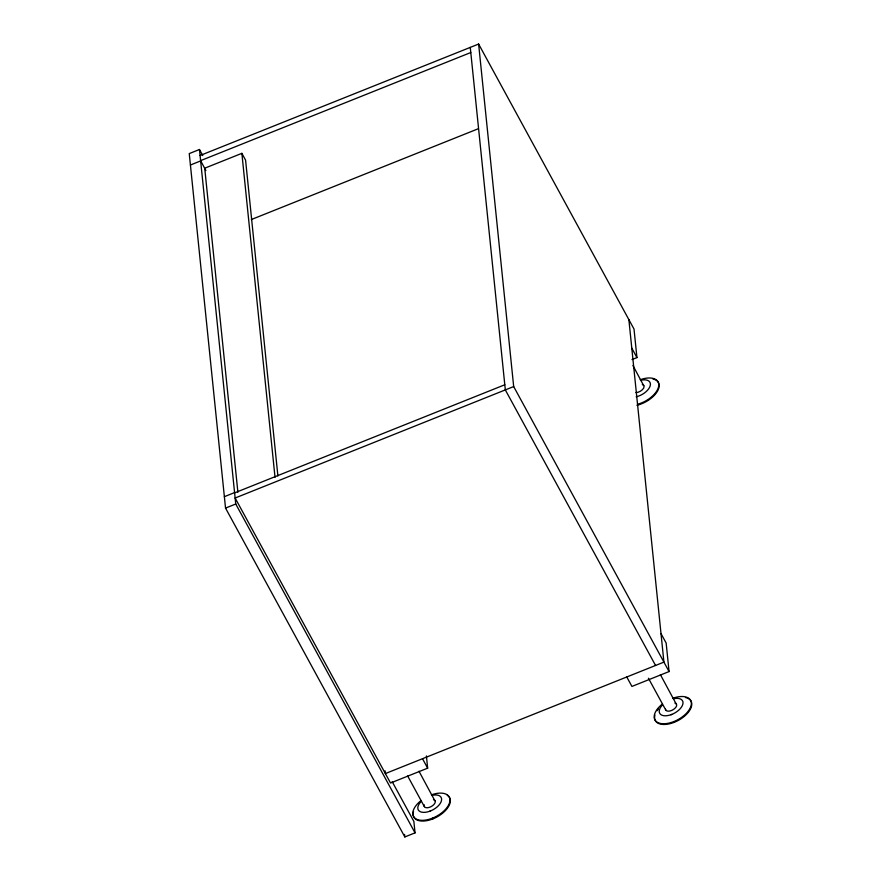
<?xml version="1.0" encoding="UTF-8"?>
<svg xmlns="http://www.w3.org/2000/svg" width="881" height="881" viewBox="0 0 881 881"><rect width="100%" height="100%" fill="white"/><g stroke="black" fill="none" stroke-linecap="round" stroke-linejoin="round"><path stroke-width="1.32" d="M429.598 811.39L430.457 810.972M671.003 714.799L671.862 714.381M202.751 155.53L199.469 149.506L189.25 153.591L225.536 508.095L404.831 836.95L415.039 832.864L413.872 821.444L392.199 781.7M200.075 155.508L478.625 44.05L634.012 329.054L636.941 357.598L631.985 359.58M470.795 52.53L200.604 160.639L205.89 170.562M190.417 165.011L200.637 160.926M277.9 475.971L245.579 160.144L241.868 153.338L204.722 168.205L237.892 492.237M251.349 219.534L478.207 128.769M224.358 496.686L234.577 492.589M234.61 492.875L504.802 384.766M478.625 44.05L513.678 386.561L235.128 498.018L390.525 783.022L427.659 768.166L426.404 755.931M225.536 508.095L235.745 504.009L199.469 149.506M660.992 633.571L666.146 643.031L669.064 671.564L631.93 686.431L626.776 676.982M631.787 348.149L636.941 357.598M632.932 365.538L644.099 386.396A6.101 3.249 -28.6 0 1 635.917 392.629M513.678 386.561L669.064 671.564M655.563 665.463L505.32 389.909L470.267 47.398M660.387 674.648L676.696 704.932A6.101 3.249 -28.6 0 1 672.06 710.251A6.101 3.249 -28.6 0 1 665.783 710.053L648.438 678.238M673.954 721.55L674.35 722.277M422.506 758.717L427.659 768.166M418.982 771.238L435.291 801.523A6.101 3.249 -28.6 0 1 430.655 806.842A6.101 3.249 -28.6 0 1 424.378 806.644L407.672 776.007M432.538 818.141L432.934 818.867M235.745 504.009L415.039 832.864M665.54 709.227L665.783 710.053M424.378 806.644L424.135 805.818A6.101 3.249 -28.6 0 1 424.268 804.849M628.869 319.605L663.922 662.116L385.371 773.573L385.085 770.853M404.566 834.417L404.831 836.95M241.868 153.338L275.026 477.381M674.912 703.104A6.101 3.249 -28.6 0 1 676.454 704.106M672.82 698.248A20.351 10.847 -28.6 0 1 690.385 707.63A20.351 10.847 -28.6 0 1 661.422 723.609A20.351 10.847 -28.6 0 1 662.479 703.952M685.484 697.532A20.351 10.847 -28.6 0 1 679.119 719.964A20.351 10.847 -28.6 0 1 654.935 715.086M657.083 710.692A20.351 10.847 -28.6 0 1 658.448 708.908M673.469 698.787A13.017 6.938 -28.6 0 1 682.202 705.857A13.017 6.938 -28.6 0 1 664.913 715.79A13.017 6.938 -28.6 0 1 662.193 705.274M642.315 384.568A6.101 3.249 -28.6 0 1 643.846 385.57M640.223 379.711A20.351 10.847 -28.6 0 1 658.746 385.713A20.351 10.847 -28.6 0 1 637.701 404.236M652.887 378.995A20.351 10.847 -28.6 0 1 657.248 391.593A20.351 10.847 -28.6 0 1 636.897 405.271M640.872 380.251A13.017 6.938 -28.6 0 1 650.189 385.834A13.017 6.938 -28.6 0 1 636.17 396.824M433.496 799.695A6.101 3.249 -28.6 0 1 435.038 800.697M431.415 794.849A20.351 10.847 -28.6 0 1 448.98 804.221A20.351 10.847 -28.6 0 1 420.006 820.2A20.351 10.847 -28.6 0 1 421.074 800.554M447.273 795.312A20.351 10.847 -28.6 0 1 435.357 817.799A20.351 10.847 -28.6 0 1 413.53 811.676M432.064 795.389A13.017 6.938 -28.6 0 1 440.797 802.448A13.017 6.938 -28.6 0 1 423.508 812.381A13.017 6.938 -28.6 0 1 420.777 801.864"/></g></svg>
